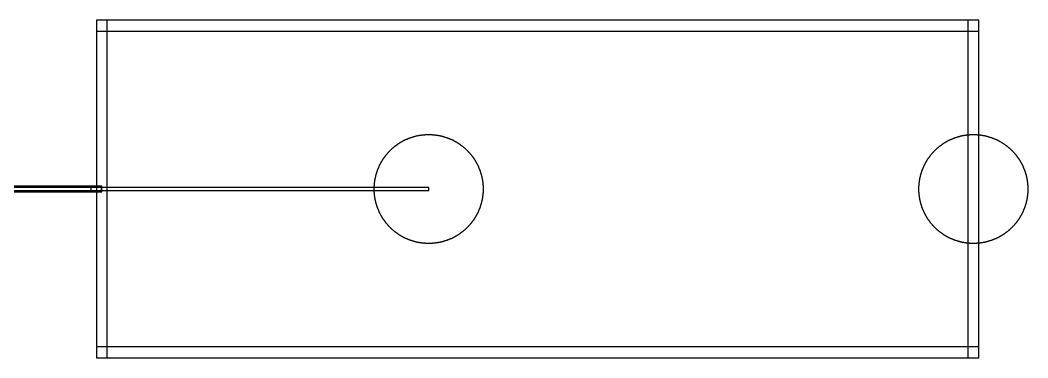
# Model space of a CAD drawing. Extents: x -44500 to 44500, y -47000 to 47000.
# Drawn here: x 12500 to 31000, y -3100 to 3100 of the extents above; entities that cross this region are included whole.
import ezdxf

# ---------------------------------------------------------------- set-up
doc = ezdxf.new("R2010")
doc.units = 0
doc.layers.add('Metal1', color=160, linetype='CONTINUOUS')
doc.layers.add('Poly', color=20, linetype='CONTINUOUS')

msp = doc.modelspace()

# ---------------------------------------------------------------- linework, layer by layer
at = {"layer": 'Metal1'}
for points in [[(13900, -3100), (14100, -3100), (14100, 3100), (13900, 3100)], [(13900, 2900), (30100, 2900), (30100, 3100), (13900, 3100)], [(29900, -3100), (30100, -3100), (30100, 3100), (29900, 3100)], [(20999.9, -14.1), (20999.6, -28.2), (20999.1, -42.3), (20998.4, -56.35), (20997.95, -63.4), (20997.5, -70.4), (20997, -77.4), (20996.4, -84.45), (20995.8, -91.45), (20995.1, -98.5), (20994.4, -105.5), (20993.65, -112.5), (20991.95, -126.5), (20991.05, -133.45), (20990.05, -140.45), (20989.05, -147.4), (20988, -154.35), (20986.9, -161.3), (20985.7, -168.3), (20984.5, -175.2), (20983.25, -182.15), (20981.95, -189.05), (20980.6, -196), (20979.2, -202.85), (20977.75, -209.75), (20976.25, -216.6), (20974.7, -223.5), (20973.1, -230.35), (20971.45, -237.2), (20969.75, -244.05), (20968, -250.9), (20966.2, -257.7), (20964.35, -264.5), (20962.5, -271.25), (20960.55, -278.05), (20958.55, -284.85), (20956.55, -291.55), (20954.45, -298.3), (20952.35, -305), (20947.95, -318.4), (20945.65, -325.1), (20943.35, -331.75), (20941, -338.35), (20938.6, -345), (20936.15, -351.6), (20933.65, -358.15), (20931.1, -364.75), (20928.5, -371.3), (20925.9, -377.75), (20923.2, -384.3), (20920.45, -390.85), (20917.7, -397.25), (20914.85, -403.75), (20912, -410.15), (20909.1, -416.55), (20906.15, -422.95), (20903.15, -429.3), (20900.1, -435.65), (20897, -442), (20893.85, -448.35), (20890.65, -454.65), (20887.45, -460.9), (20884.2, -467.1), (20880.9, -473.3), (20877.5, -479.55), (20874.15, -485.65), (20870.7, -491.8), (20867.2, -497.95), (20863.65, -504.05), (20860.1, -510.1), (20856.45, -516.2), (20852.85, -522.15), (20849.15, -528.15), (20845.35, -534.2), (20841.6, -540.1), (20837.75, -546.05), (20833.9, -551.9), (20830, -557.75), (20826.05, -563.55), (20822.05, -569.4), (20818, -575.2), (20813.95, -580.9), (20809.85, -586.6), (20805.7, -592.3), (20801.5, -597.95), (20797.25, -603.6), (20793, -609.2), (20788.7, -614.75), (20784.35, -620.3), (20779.95, -625.8), (20775.5, -631.3), (20771.05, -636.75), (20766.55, -642.15), (20762, -647.55), (20757.4, -652.95), (20752.8, -658.2), (20748.15, -663.5), (20743.45, -668.75), (20738.7, -674), (20733.95, -679.2), (20729.2, -684.3), (20724.3, -689.45), (20719.45, -694.5), (20714.55, -699.55), (20709.6, -704.6), (20704.6, -709.6), (20699.55, -714.55), (20694.5, -719.45), (20689.45, -724.3), (20684.3, -729.2), (20679.2, -733.95), (20674, -738.7), (20668.75, -743.45), (20663.5, -748.15), (20658.2, -752.8), (20652.95, -757.4), (20647.55, -762), (20642.15, -766.55), (20636.75, -771.05), (20631.3, -775.5), (20625.8, -779.95), (20620.3, -784.35), (20614.75, -788.7), (20609.2, -793), (20603.6, -797.25), (20597.95, -801.5), (20592.3, -805.7), (20586.6, -809.85), (20580.9, -813.95), (20575.2, -818), (20569.4, -822.05), (20563.55, -826.05), (20557.75, -830), (20551.9, -833.9), (20546.05, -837.75), (20540.1, -841.6), (20534.2, -845.35), (20528.15, -849.15), (20522.15, -852.85), (20516.2, -856.45), (20510.1, -860.1), (20504.05, -863.65), (20497.95, -867.2), (20491.8, -870.7), (20485.65, -874.15), (20479.55, -877.5), (20473.3, -880.9), (20467.1, -884.2), (20460.9, -887.45), (20454.65, -890.65), (20448.35, -893.85), (20442, -897), (20435.65, -900.1), (20429.3, -903.15), (20422.95, -906.15), (20416.55, -909.1), (20410.15, -912), (20403.75, -914.85), (20397.25, -917.7), (20390.85, -920.45), (20384.3, -923.2), (20377.75, -925.9), (20371.3, -928.5), (20364.75, -931.1), (20358.15, -933.65), (20351.6, -936.15), (20345, -938.6), (20338.35, -941), (20331.75, -943.35), (20325.1, -945.65), (20318.4, -947.95), (20305, -952.35), (20298.3, -954.45), (20291.55, -956.55), (20284.85, -958.55), (20278.05, -960.55), (20271.25, -962.5), (20264.5, -964.35), (20257.7, -966.2), (20250.9, -968), (20244.05, -969.75), (20237.2, -971.45), (20230.35, -973.1), (20223.5, -974.7), (20216.6, -976.25), (20209.75, -977.75), (20202.85, -979.2), (20196, -980.6), (20189.05, -981.95), (20182.15, -983.25), (20175.2, -984.5), (20168.3, -985.7), (20161.3, -986.9), (20154.35, -988), (20147.4, -989.05), (20140.45, -990.05), (20133.45, -991.05), (20126.5, -991.95), (20112.5, -993.65), (20105.5, -994.4), (20098.5, -995.1), (20091.45, -995.8), (20084.45, -996.4), (20077.4, -997), (20070.4, -997.5), (20063.4, -997.95), (20056.35, -998.4), (20042.3, -999.1), (20028.2, -999.6), (20014.1, -999.9), (20000, -1000), (19985.9, -999.9), (19971.8, -999.6), (19957.7, -999.1), (19943.65, -998.4), (19936.6, -997.95), (19929.6, -997.5), (19922.6, -997), (19915.55, -996.4), (19908.55, -995.8), (19901.5, -995.1), (19894.5, -994.4), (19887.5, -993.65), (19873.5, -991.95), (19866.55, -991.05), (19859.55, -990.05), (19852.6, -989.05), (19845.65, -988), (19838.7, -986.9), (19831.7, -985.7), (19824.8, -984.5), (19817.85, -983.25), (19810.95, -981.95), (19804, -980.6), (19797.15, -979.2), (19790.25, -977.75), (19783.4, -976.25), (19776.5, -974.7), (19769.65, -973.1), (19762.8, -971.45), (19755.95, -969.75), (19749.1, -968), (19742.3, -966.2), (19735.5, -964.35), (19728.75, -962.5), (19721.95, -960.55), (19715.15, -958.55), (19708.45, -956.55), (19701.7, -954.45), (19695, -952.35), (19681.6, -947.95), (19674.9, -945.65), (19668.25, -943.35), (19661.65, -941), (19655, -938.6), (19648.4, -936.15), (19641.85, -933.65), (19635.25, -931.1), (19628.7, -928.5), (19622.25, -925.9), (19615.7, -923.2), (19609.15, -920.45), (19602.75, -917.7), (19596.25, -914.85), (19589.85, -912), (19583.45, -909.1), (19577.05, -906.15), (19570.7, -903.15), (19564.35, -900.1), (19558, -897), (19551.65, -893.85), (19545.35, -890.65), (19539.1, -887.45), (19532.9, -884.2), (19526.7, -880.9), (19520.45, -877.5), (19514.35, -874.15), (19508.2, -870.7), (19502.05, -867.2), (19495.95, -863.65), (19489.9, -860.1), (19483.8, -856.45), (19477.85, -852.85), (19471.85, -849.15), (19465.8, -845.35), (19459.9, -841.6), (19453.95, -837.75), (19448.1, -833.9), (19442.25, -830), (19436.45, -826.05), (19430.6, -822.05), (19424.8, -818), (19419.1, -813.95), (19413.4, -809.85), (19407.7, -805.7), (19402.05, -801.5), (19396.4, -797.25), (19390.8, -793), (19385.25, -788.7), (19379.7, -784.35), (19374.2, -779.95), (19368.7, -775.5), (19363.25, -771.05), (19357.85, -766.55), (19352.45, -762), (19347.05, -757.4), (19341.8, -752.8), (19336.5, -748.15), (19331.25, -743.45), (19326, -738.7), (19320.8, -733.95), (19315.7, -729.2), (19310.55, -724.3), (19305.5, -719.45), (19300.45, -714.55), (19295.4, -709.6), (19290.4, -704.6), (19285.45, -699.55), (19280.55, -694.5), (19275.7, -689.45), (19270.8, -684.3), (19266.05, -679.2), (19261.3, -674), (19256.55, -668.75), (19251.85, -663.5), (19247.2, -658.2), (19242.6, -652.95), (19238, -647.55), (19233.45, -642.15), (19228.95, -636.75), (19224.5, -631.3), (19220.05, -625.8), (19215.65, -620.3), (19211.3, -614.75), (19207, -609.2), (19202.75, -603.6), (19198.5, -597.95), (19194.3, -592.3), (19190.15, -586.6), (19186.05, -580.9), (19182, -575.2), (19177.95, -569.4), (19173.95, -563.55), (19170, -557.75), (19166.1, -551.9), (19162.25, -546.05), (19158.4, -540.1), (19154.65, -534.2), (19150.85, -528.15), (19147.15, -522.15), (19143.55, -516.2), (19139.9, -510.1), (19136.35, -504.05), (19132.8, -497.95), (19129.3, -491.8), (19125.85, -485.65), (19122.5, -479.55), (19119.1, -473.3), (19115.8, -467.1), (19112.55, -460.9), (19109.35, -454.65), (19106.15, -448.35), (19103, -442), (19099.9, -435.65), (19096.85, -429.3), (19093.85, -422.95), (19090.9, -416.55), (19088, -410.15), (19085.15, -403.75), (19082.3, -397.25), (19079.55, -390.85), (19076.8, -384.3), (19074.1, -377.75), (19071.5, -371.3), (19068.9, -364.75), (19066.35, -358.15), (19063.85, -351.6), (19061.4, -345), (19059, -338.35), (19056.65, -331.75), (19054.35, -325.1), (19052.05, -318.4), (19047.65, -305), (19045.55, -298.3), (19043.45, -291.55), (19041.45, -284.85), (19039.45, -278.05), (19037.5, -271.25), (19035.65, -264.5), (19033.8, -257.7), (19032, -250.9), (19030.25, -244.05), (19028.55, -237.2), (19026.9, -230.35), (19025.3, -223.5), (19023.75, -216.6), (19022.25, -209.75), (19020.8, -202.85), (19019.4, -196), (19018.05, -189.05), (19016.75, -182.15), (19015.5, -175.2), (19014.3, -168.3), (19013.1, -161.3), (19012, -154.35), (19010.95, -147.4), (19009.95, -140.45), (19008.95, -133.45), (19008.05, -126.5), (19006.35, -112.5), (19005.6, -105.5), (19004.9, -98.5), (19004.2, -91.45), (19003.6, -84.45), (19003, -77.4), (19002.5, -70.4), (19002.05, -63.4), (19001.6, -56.35), (19000.9, -42.3), (19000.4, -28.2), (19000.1, -14.1), (19000, 0), (19000.1, 14.1), (19000.4, 28.2), (19000.9, 42.3), (19001.6, 56.35), (19002.05, 63.4), (19002.5, 70.4), (19003, 77.4), (19003.6, 84.45), (19004.2, 91.45), (19004.9, 98.5), (19005.6, 105.5), (19006.35, 112.5), (19008.05, 126.5), (19008.95, 133.45), (19009.95, 140.45), (19010.95, 147.4), (19012, 154.35), (19013.1, 161.3), (19014.3, 168.3), (19015.5, 175.2), (19016.75, 182.15), (19018.05, 189.05), (19019.4, 196), (19020.8, 202.85), (19022.25, 209.75), (19023.75, 216.6), (19025.3, 223.5), (19026.9, 230.35), (19028.55, 237.2), (19030.25, 244.05), (19032, 250.9), (19033.8, 257.7), (19035.65, 264.5), (19037.5, 271.25), (19039.45, 278.05), (19041.45, 284.85), (19043.45, 291.55), (19045.55, 298.3), (19047.65, 305), (19052.05, 318.4), (19054.35, 325.1), (19056.65, 331.75), (19059, 338.35), (19061.4, 345), (19063.85, 351.6), (19066.35, 358.15), (19068.9, 364.75), (19071.5, 371.3), (19074.1, 377.75), (19076.8, 384.3), (19079.55, 390.85), (19082.3, 397.25), (19085.15, 403.75), (19088, 410.15), (19090.9, 416.55), (19093.85, 422.95), (19096.85, 429.3), (19099.9, 435.65), (19103, 442), (19106.15, 448.35), (19109.35, 454.65), (19112.55, 460.9), (19115.8, 467.1), (19119.1, 473.3), (19122.5, 479.55), (19125.85, 485.65), (19129.3, 491.8), (19132.8, 497.95), (19136.35, 504.05), (19139.9, 510.1), (19143.55, 516.2), (19147.15, 522.15), (19150.85, 528.15), (19154.65, 534.2), (19158.4, 540.1), (19162.25, 546.05), (19166.1, 551.9), (19170, 557.75), (19173.95, 563.55), (19177.95, 569.4), (19182, 575.2), (19186.05, 580.9), (19190.15, 586.6), (19194.3, 592.3), (19198.5, 597.95), (19202.75, 603.6), (19207, 609.2), (19211.3, 614.75), (19215.65, 620.3), (19220.05, 625.8), (19224.5, 631.3), (19228.95, 636.75), (19233.45, 642.15), (19238, 647.55), (19242.6, 652.95), (19247.2, 658.2), (19251.85, 663.5), (19256.55, 668.75), (19261.3, 674), (19266.05, 679.2), (19270.8, 684.3), (19275.7, 689.45), (19280.55, 694.5), (19285.45, 699.55), (19290.4, 704.6), (19295.4, 709.6), (19300.45, 714.55), (19305.5, 719.45), (19310.55, 724.3), (19315.7, 729.2), (19320.8, 733.95), (19326, 738.7), (19331.25, 743.45), (19336.5, 748.15), (19341.8, 752.8), (19347.05, 757.4), (19352.45, 762), (19357.85, 766.55), (19363.25, 771.05), (19368.7, 775.5), (19374.2, 779.95), (19379.7, 784.35), (19385.25, 788.7), (19390.8, 793), (19396.4, 797.25), (19402.05, 801.5), (19407.7, 805.7), (19413.4, 809.85), (19419.1, 813.95), (19424.8, 818), (19430.6, 822.05), (19436.45, 826.05), (19442.25, 830), (19448.1, 833.9), (19453.95, 837.75), (19459.9, 841.6), (19465.8, 845.35), (19471.85, 849.15), (19477.85, 852.85), (19483.8, 856.45), (19489.9, 860.1), (19495.95, 863.65), (19502.05, 867.2), (19508.2, 870.7), (19514.35, 874.15), (19520.45, 877.5), (19526.7, 880.9), (19532.9, 884.2), (19539.1, 887.45), (19545.35, 890.65), (19551.65, 893.85), (19558, 897), (19564.35, 900.1), (19570.7, 903.15), (19577.05, 906.15), (19583.45, 909.1), (19589.85, 912), (19596.25, 914.85), (19602.75, 917.7), (19609.15, 920.45), (19615.7, 923.2), (19622.25, 925.9), (19628.7, 928.5), (19635.25, 931.1), (19641.85, 933.65), (19648.4, 936.15), (19655, 938.6), (19661.65, 941), (19668.25, 943.35), (19674.9, 945.65), (19681.6, 947.95), (19695, 952.35), (19701.7, 954.45), (19708.45, 956.55), (19715.15, 958.55), (19721.95, 960.55), (19728.75, 962.5), (19735.5, 964.35), (19742.3, 966.2), (19749.1, 968), (19755.95, 969.75), (19762.8, 971.45), (19769.65, 973.1), (19776.5, 974.7), (19783.4, 976.25), (19790.25, 977.75), (19797.15, 979.2), (19804, 980.6), (19810.95, 981.95), (19817.85, 983.25), (19824.8, 984.5), (19831.7, 985.7), (19838.7, 986.9), (19845.65, 988), (19852.6, 989.05), (19859.55, 990.05), (19866.55, 991.05), (19873.5, 991.95), (19887.5, 993.65), (19894.5, 994.4), (19901.5, 995.1), (19908.55, 995.8), (19915.55, 996.4), (19922.6, 997), (19929.6, 997.5), (19936.6, 997.95), (19943.65, 998.4), (19957.7, 999.1), (19971.8, 999.6), (19985.9, 999.9), (20000, 1000), (20014.1, 999.9), (20028.2, 999.6), (20042.3, 999.1), (20056.35, 998.4), (20063.4, 997.95), (20070.4, 997.5), (20077.4, 997), (20084.45, 996.4), (20091.45, 995.8), (20098.5, 995.1), (20105.5, 994.4), (20112.5, 993.65), (20126.5, 991.95), (20133.45, 991.05), (20140.45, 990.05), (20147.4, 989.05), (20154.35, 988), (20161.3, 986.9), (20168.3, 985.7), (20175.2, 984.5), (20182.15, 983.25), (20189.05, 981.95), (20196, 980.6), (20202.85, 979.2), (20209.75, 977.75), (20216.6, 976.25), (20223.5, 974.7), (20230.35, 973.1), (20237.2, 971.45), (20244.05, 969.75), (20250.9, 968), (20257.7, 966.2), (20264.5, 964.35), (20271.25, 962.5), (20278.05, 960.55), (20284.85, 958.55), (20291.55, 956.55), (20298.3, 954.45), (20305, 952.35), (20318.4, 947.95), (20325.1, 945.65), (20331.75, 943.35), (20338.35, 941), (20345, 938.6), (20351.6, 936.15), (20358.15, 933.65), (20364.75, 931.1), (20371.3, 928.5), (20377.75, 925.9), (20384.3, 923.2), (20390.85, 920.45), (20397.25, 917.7), (20403.75, 914.85), (20410.15, 912), (20416.55, 909.1), (20422.95, 906.15), (20429.3, 903.15), (20435.65, 900.1), (20442, 897), (20448.35, 893.85), (20454.65, 890.65), (20460.9, 887.45), (20467.1, 884.2), (20473.3, 880.9), (20479.55, 877.5), (20485.65, 874.15), (20491.8, 870.7), (20497.95, 867.2), (20504.05, 863.65), (20510.1, 860.1), (20516.2, 856.45), (20522.15, 852.85), (20528.15, 849.15), (20534.2, 845.35), (20540.1, 841.6), (20546.05, 837.75), (20551.9, 833.9), (20557.75, 830), (20563.55, 826.05), (20569.4, 822.05), (20575.2, 818), (20580.9, 813.95), (20586.6, 809.85), (20592.3, 805.7), (20597.95, 801.5), (20603.6, 797.25), (20609.2, 793), (20614.75, 788.7), (20620.3, 784.35), (20625.8, 779.95), (20631.3, 775.5), (20636.75, 771.05), (20642.15, 766.55), (20647.55, 762), (20652.95, 757.4), (20658.2, 752.8), (20663.5, 748.15), (20668.75, 743.45), (20674, 738.7), (20679.2, 733.95), (20684.3, 729.2), (20689.45, 724.3), (20694.5, 719.45), (20699.55, 714.55), (20704.6, 709.6), (20709.6, 704.6), (20714.55, 699.55), (20719.45, 694.5), (20724.3, 689.45), (20729.2, 684.3), (20733.95, 679.2), (20738.7, 674), (20743.45, 668.75), (20748.15, 663.5), (20752.8, 658.2), (20757.4, 652.95), (20762, 647.55), (20766.55, 642.15), (20771.05, 636.75), (20775.5, 631.3), (20779.95, 625.8), (20784.35, 620.3), (20788.7, 614.75), (20793, 609.2), (20797.25, 603.6), (20801.5, 597.95), (20805.7, 592.3), (20809.85, 586.6), (20813.95, 580.9), (20818, 575.2), (20822.05, 569.4), (20826.05, 563.55), (20830, 557.75), (20833.9, 551.9), (20837.75, 546.05), (20841.6, 540.1), (20845.35, 534.2), (20849.15, 528.15), (20852.85, 522.15), (20856.45, 516.2), (20860.1, 510.1), (20863.65, 504.05), (20867.2, 497.95), (20870.7, 491.8), (20874.15, 485.65), (20877.5, 479.55), (20880.9, 473.3), (20884.2, 467.1), (20887.45, 460.9), (20890.65, 454.65), (20893.85, 448.35), (20897, 442), (20900.1, 435.65), (20903.15, 429.3), (20906.15, 422.95), (20909.1, 416.55), (20912, 410.15), (20914.85, 403.75), (20917.7, 397.25), (20920.45, 390.85), (20923.2, 384.3), (20925.9, 377.75), (20928.5, 371.3), (20931.1, 364.75), (20933.65, 358.15), (20936.15, 351.6), (20938.6, 345), (20941, 338.35), (20943.35, 331.75), (20945.65, 325.1), (20947.95, 318.4), (20952.35, 305), (20954.45, 298.3), (20956.55, 291.55), (20958.55, 284.85), (20960.55, 278.05), (20962.5, 271.25), (20964.35, 264.5), (20966.2, 257.7), (20968, 250.9), (20969.75, 244.05), (20971.45, 237.2), (20973.1, 230.35), (20974.7, 223.5), (20976.25, 216.6), (20977.75, 209.75), (20979.2, 202.85), (20980.6, 196), (20981.95, 189.05), (20983.25, 182.15), (20984.5, 175.2), (20985.7, 168.3), (20986.9, 161.3), (20988, 154.35), (20989.05, 147.4), (20990.05, 140.45), (20991.05, 133.45), (20991.95, 126.5), (20993.65, 112.5), (20994.4, 105.5), (20995.1, 98.5), (20995.8, 91.45), (20996.4, 84.45), (20997, 77.4), (20997.5, 70.4), (20997.95, 63.4), (20998.4, 56.35), (20999.1, 42.3), (20999.6, 28.2), (20999.9, 14.1), (21000, 0)], [(30999.9, -14.1), (30999.6, -28.2), (30999.1, -42.3), (30998.4, -56.35), (30997.95, -63.4), (30997.5, -70.4), (30997, -77.4), (30996.4, -84.45), (30995.8, -91.45), (30995.1, -98.5), (30994.4, -105.5), (30993.65, -112.5), (30991.95, -126.5), (30991.05, -133.45), (30990.05, -140.45), (30989.05, -147.4), (30988, -154.35), (30986.9, -161.3), (30985.7, -168.3), (30984.5, -175.2), (30983.25, -182.15), (30981.95, -189.05), (30980.6, -196), (30979.2, -202.85), (30977.75, -209.75), (30976.25, -216.6), (30974.7, -223.5), (30973.1, -230.35), (30971.45, -237.2), (30969.75, -244.05), (30968, -250.9), (30966.2, -257.7), (30964.35, -264.5), (30962.5, -271.25), (30960.55, -278.05), (30958.55, -284.85), (30956.55, -291.55), (30954.45, -298.3), (30952.35, -305), (30947.95, -318.4), (30945.65, -325.1), (30943.35, -331.75), (30941, -338.35), (30938.6, -345), (30936.15, -351.6), (30933.65, -358.15), (30931.1, -364.75), (30928.5, -371.3), (30925.9, -377.75), (30923.2, -384.3), (30920.45, -390.85), (30917.7, -397.25), (30914.85, -403.75), (30912, -410.15), (30909.1, -416.55), (30906.15, -422.95), (30903.15, -429.3), (30900.1, -435.65), (30897, -442), (30893.85, -448.35), (30890.65, -454.65), (30887.45, -460.9), (30884.2, -467.1), (30880.9, -473.3), (30877.5, -479.55), (30874.15, -485.65), (30870.7, -491.8), (30867.2, -497.95), (30863.65, -504.05), (30860.1, -510.1), (30856.45, -516.2), (30852.85, -522.15), (30849.15, -528.15), (30845.35, -534.2), (30841.6, -540.1), (30837.75, -546.05), (30833.9, -551.9), (30830, -557.75), (30826.05, -563.55), (30822.05, -569.4), (30818, -575.2), (30813.95, -580.9), (30809.85, -586.6), (30805.7, -592.3), (30801.5, -597.95), (30797.25, -603.6), (30793, -609.2), (30788.7, -614.75), (30784.35, -620.3), (30779.95, -625.8), (30775.5, -631.3), (30771.05, -636.75), (30766.55, -642.15), (30762, -647.55), (30757.4, -652.95), (30752.8, -658.2), (30748.15, -663.5), (30743.45, -668.75), (30738.7, -674), (30733.95, -679.2), (30729.2, -684.3), (30724.3, -689.45), (30719.45, -694.5), (30714.55, -699.55), (30709.6, -704.6), (30704.6, -709.6), (30699.55, -714.55), (30694.5, -719.45), (30689.45, -724.3), (30684.3, -729.2), (30679.2, -733.95), (30674, -738.7), (30668.75, -743.45), (30663.5, -748.15), (30658.2, -752.8), (30652.95, -757.4), (30647.55, -762), (30642.15, -766.55), (30636.75, -771.05), (30631.3, -775.5), (30625.8, -779.95), (30620.3, -784.35), (30614.75, -788.7), (30609.2, -793), (30603.6, -797.25), (30597.95, -801.5), (30592.3, -805.7), (30586.6, -809.85), (30580.9, -813.95), (30575.2, -818), (30569.4, -822.05), (30563.55, -826.05), (30557.75, -830), (30551.9, -833.9), (30546.05, -837.75), (30540.1, -841.6), (30534.2, -845.35), (30528.15, -849.15), (30522.15, -852.85), (30516.2, -856.45), (30510.1, -860.1), (30504.05, -863.65), (30497.95, -867.2), (30491.8, -870.7), (30485.65, -874.15), (30479.55, -877.5), (30473.3, -880.9), (30467.1, -884.2), (30460.9, -887.45), (30454.65, -890.65), (30448.35, -893.85), (30442, -897), (30435.65, -900.1), (30429.3, -903.15), (30422.95, -906.15), (30416.55, -909.1), (30410.15, -912), (30403.75, -914.85), (30397.25, -917.7), (30390.85, -920.45), (30384.3, -923.2), (30377.75, -925.9), (30371.3, -928.5), (30364.75, -931.1), (30358.15, -933.65), (30351.6, -936.15), (30345, -938.6), (30338.35, -941), (30331.75, -943.35), (30325.1, -945.65), (30318.4, -947.95), (30305, -952.35), (30298.3, -954.45), (30291.55, -956.55), (30284.85, -958.55), (30278.05, -960.55), (30271.25, -962.5), (30264.5, -964.35), (30257.7, -966.2), (30250.9, -968), (30244.05, -969.75), (30237.2, -971.45), (30230.35, -973.1), (30223.5, -974.7), (30216.6, -976.25), (30209.75, -977.75), (30202.85, -979.2), (30196, -980.6), (30189.05, -981.95), (30182.15, -983.25), (30175.2, -984.5), (30168.3, -985.7), (30161.3, -986.9), (30154.35, -988), (30147.4, -989.05), (30140.45, -990.05), (30133.45, -991.05), (30126.5, -991.95), (30112.5, -993.65), (30105.5, -994.4), (30098.5, -995.1), (30091.45, -995.8), (30084.45, -996.4), (30077.4, -997), (30070.4, -997.5), (30063.4, -997.95), (30056.35, -998.4), (30042.3, -999.1), (30028.2, -999.6), (30014.1, -999.9), (30000, -1000), (29985.9, -999.9), (29971.8, -999.6), (29957.7, -999.1), (29943.65, -998.4), (29936.6, -997.95), (29929.6, -997.5), (29922.6, -997), (29915.55, -996.4), (29908.55, -995.8), (29901.5, -995.1), (29894.5, -994.4), (29887.5, -993.65), (29873.5, -991.95), (29866.55, -991.05), (29859.55, -990.05), (29852.6, -989.05), (29845.65, -988), (29838.7, -986.9), (29831.7, -985.7), (29824.8, -984.5), (29817.85, -983.25), (29810.95, -981.95), (29804, -980.6), (29797.15, -979.2), (29790.25, -977.75), (29783.4, -976.25), (29776.5, -974.7), (29769.65, -973.1), (29762.8, -971.45), (29755.95, -969.75), (29749.1, -968), (29742.3, -966.2), (29735.5, -964.35), (29728.75, -962.5), (29721.95, -960.55), (29715.15, -958.55), (29708.45, -956.55), (29701.7, -954.45), (29695, -952.35), (29681.6, -947.95), (29674.9, -945.65), (29668.25, -943.35), (29661.65, -941), (29655, -938.6), (29648.4, -936.15), (29641.85, -933.65), (29635.25, -931.1), (29628.7, -928.5), (29622.25, -925.9), (29615.7, -923.2), (29609.15, -920.45), (29602.75, -917.7), (29596.25, -914.85), (29589.85, -912), (29583.45, -909.1), (29577.05, -906.15), (29570.7, -903.15), (29564.35, -900.1), (29558, -897), (29551.65, -893.85), (29545.35, -890.65), (29539.1, -887.45), (29532.9, -884.2), (29526.7, -880.9), (29520.45, -877.5), (29514.35, -874.15), (29508.2, -870.7), (29502.05, -867.2), (29495.95, -863.65), (29489.9, -860.1), (29483.8, -856.45), (29477.85, -852.85), (29471.85, -849.15), (29465.8, -845.35), (29459.9, -841.6), (29453.95, -837.75), (29448.1, -833.9), (29442.25, -830), (29436.45, -826.05), (29430.6, -822.05), (29424.8, -818), (29419.1, -813.95), (29413.4, -809.85), (29407.7, -805.7), (29402.05, -801.5), (29396.4, -797.25), (29390.8, -793), (29385.25, -788.7), (29379.7, -784.35), (29374.2, -779.95), (29368.7, -775.5), (29363.25, -771.05), (29357.85, -766.55), (29352.45, -762), (29347.05, -757.4), (29341.8, -752.8), (29336.5, -748.15), (29331.25, -743.45), (29326, -738.7), (29320.8, -733.95), (29315.7, -729.2), (29310.55, -724.3), (29305.5, -719.45), (29300.45, -714.55), (29295.4, -709.6), (29290.4, -704.6), (29285.45, -699.55), (29280.55, -694.5), (29275.7, -689.45), (29270.8, -684.3), (29266.05, -679.2), (29261.3, -674), (29256.55, -668.75), (29251.85, -663.5), (29247.2, -658.2), (29242.6, -652.95), (29238, -647.55), (29233.45, -642.15), (29228.95, -636.75), (29224.5, -631.3), (29220.05, -625.8), (29215.65, -620.3), (29211.3, -614.75), (29207, -609.2), (29202.75, -603.6), (29198.5, -597.95), (29194.3, -592.3), (29190.15, -586.6), (29186.05, -580.9), (29182, -575.2), (29177.95, -569.4), (29173.95, -563.55), (29170, -557.75), (29166.1, -551.9), (29162.25, -546.05), (29158.4, -540.1), (29154.65, -534.2), (29150.85, -528.15), (29147.15, -522.15), (29143.55, -516.2), (29139.9, -510.1), (29136.35, -504.05), (29132.8, -497.95), (29129.3, -491.8), (29125.85, -485.65), (29122.5, -479.55), (29119.1, -473.3), (29115.8, -467.1), (29112.55, -460.9), (29109.35, -454.65), (29106.15, -448.35), (29103, -442), (29099.9, -435.65), (29096.85, -429.3), (29093.85, -422.95), (29090.9, -416.55), (29088, -410.15), (29085.15, -403.75), (29082.3, -397.25), (29079.55, -390.85), (29076.8, -384.3), (29074.1, -377.75), (29071.5, -371.3), (29068.9, -364.75), (29066.35, -358.15), (29063.85, -351.6), (29061.4, -345), (29059, -338.35), (29056.65, -331.75), (29054.35, -325.1), (29052.05, -318.4), (29047.65, -305), (29045.55, -298.3), (29043.45, -291.55), (29041.45, -284.85), (29039.45, -278.05), (29037.5, -271.25), (29035.65, -264.5), (29033.8, -257.7), (29032, -250.9), (29030.25, -244.05), (29028.55, -237.2), (29026.9, -230.35), (29025.3, -223.5), (29023.75, -216.6), (29022.25, -209.75), (29020.8, -202.85), (29019.4, -196), (29018.05, -189.05), (29016.75, -182.15), (29015.5, -175.2), (29014.3, -168.3), (29013.1, -161.3), (29012, -154.35), (29010.95, -147.4), (29009.95, -140.45), (29008.95, -133.45), (29008.05, -126.5), (29006.35, -112.5), (29005.6, -105.5), (29004.9, -98.5), (29004.2, -91.45), (29003.6, -84.45), (29003, -77.4), (29002.5, -70.4), (29002.05, -63.4), (29001.6, -56.35), (29000.9, -42.3), (29000.4, -28.2), (29000.1, -14.1), (29000, 0), (29000.1, 14.1), (29000.4, 28.2), (29000.9, 42.3), (29001.6, 56.35), (29002.05, 63.4), (29002.5, 70.4), (29003, 77.4), (29003.6, 84.45), (29004.2, 91.45), (29004.9, 98.5), (29005.6, 105.5), (29006.35, 112.5), (29008.05, 126.5), (29008.95, 133.45), (29009.95, 140.45), (29010.95, 147.4), (29012, 154.35), (29013.1, 161.3), (29014.3, 168.3), (29015.5, 175.2), (29016.75, 182.15), (29018.05, 189.05), (29019.4, 196), (29020.8, 202.85), (29022.25, 209.75), (29023.75, 216.6), (29025.3, 223.5), (29026.9, 230.35), (29028.55, 237.2), (29030.25, 244.05), (29032, 250.9), (29033.8, 257.7), (29035.65, 264.5), (29037.5, 271.25), (29039.45, 278.05), (29041.45, 284.85), (29043.45, 291.55), (29045.55, 298.3), (29047.65, 305), (29052.05, 318.4), (29054.35, 325.1), (29056.65, 331.75), (29059, 338.35), (29061.4, 345), (29063.85, 351.6), (29066.35, 358.15), (29068.9, 364.75), (29071.5, 371.3), (29074.1, 377.75), (29076.8, 384.3), (29079.55, 390.85), (29082.3, 397.25), (29085.15, 403.75), (29088, 410.15), (29090.9, 416.55), (29093.85, 422.95), (29096.85, 429.3), (29099.9, 435.65), (29103, 442), (29106.15, 448.35), (29109.35, 454.65), (29112.55, 460.9), (29115.8, 467.1), (29119.1, 473.3), (29122.5, 479.55), (29125.85, 485.65), (29129.3, 491.8), (29132.8, 497.95), (29136.35, 504.05), (29139.9, 510.1), (29143.55, 516.2), (29147.15, 522.15), (29150.85, 528.15), (29154.65, 534.2), (29158.4, 540.1), (29162.25, 546.05), (29166.1, 551.9), (29170, 557.75), (29173.95, 563.55), (29177.95, 569.4), (29182, 575.2), (29186.05, 580.9), (29190.15, 586.6), (29194.3, 592.3), (29198.5, 597.95), (29202.75, 603.6), (29207, 609.2), (29211.3, 614.75), (29215.65, 620.3), (29220.05, 625.8), (29224.5, 631.3), (29228.95, 636.75), (29233.45, 642.15), (29238, 647.55), (29242.6, 652.95), (29247.2, 658.2), (29251.85, 663.5), (29256.55, 668.75), (29261.3, 674), (29266.05, 679.2), (29270.8, 684.3), (29275.7, 689.45), (29280.55, 694.5), (29285.45, 699.55), (29290.4, 704.6), (29295.4, 709.6), (29300.45, 714.55), (29305.5, 719.45), (29310.55, 724.3), (29315.7, 729.2), (29320.8, 733.95), (29326, 738.7), (29331.25, 743.45), (29336.5, 748.15), (29341.8, 752.8), (29347.05, 757.4), (29352.45, 762), (29357.85, 766.55), (29363.25, 771.05), (29368.7, 775.5), (29374.2, 779.95), (29379.7, 784.35), (29385.25, 788.7), (29390.8, 793), (29396.4, 797.25), (29402.05, 801.5), (29407.7, 805.7), (29413.4, 809.85), (29419.1, 813.95), (29424.8, 818), (29430.6, 822.05), (29436.45, 826.05), (29442.25, 830), (29448.1, 833.9), (29453.95, 837.75), (29459.9, 841.6), (29465.8, 845.35), (29471.85, 849.15), (29477.85, 852.85), (29483.8, 856.45), (29489.9, 860.1), (29495.95, 863.65), (29502.05, 867.2), (29508.2, 870.7), (29514.35, 874.15), (29520.45, 877.5), (29526.7, 880.9), (29532.9, 884.2), (29539.1, 887.45), (29545.35, 890.65), (29551.65, 893.85), (29558, 897), (29564.35, 900.1), (29570.7, 903.15), (29577.05, 906.15), (29583.45, 909.1), (29589.85, 912), (29596.25, 914.85), (29602.75, 917.7), (29609.15, 920.45), (29615.7, 923.2), (29622.25, 925.9), (29628.7, 928.5), (29635.25, 931.1), (29641.85, 933.65), (29648.4, 936.15), (29655, 938.6), (29661.65, 941), (29668.25, 943.35), (29674.9, 945.65), (29681.6, 947.95), (29695, 952.35), (29701.7, 954.45), (29708.45, 956.55), (29715.15, 958.55), (29721.95, 960.55), (29728.75, 962.5), (29735.5, 964.35), (29742.3, 966.2), (29749.1, 968), (29755.95, 969.75), (29762.8, 971.45), (29769.65, 973.1), (29776.5, 974.7), (29783.4, 976.25), (29790.25, 977.75), (29797.15, 979.2), (29804, 980.6), (29810.95, 981.95), (29817.85, 983.25), (29824.8, 984.5), (29831.7, 985.7), (29838.7, 986.9), (29845.65, 988), (29852.6, 989.05), (29859.55, 990.05), (29866.55, 991.05), (29873.5, 991.95), (29887.5, 993.65), (29894.5, 994.4), (29901.5, 995.1), (29908.55, 995.8), (29915.55, 996.4), (29922.6, 997), (29929.6, 997.5), (29936.6, 997.95), (29943.65, 998.4), (29957.7, 999.1), (29971.8, 999.6), (29985.9, 999.9), (30000, 1000), (30014.1, 999.9), (30028.2, 999.6), (30042.3, 999.1), (30056.35, 998.4), (30063.4, 997.95), (30070.4, 997.5), (30077.4, 997), (30084.45, 996.4), (30091.45, 995.8), (30098.5, 995.1), (30105.5, 994.4), (30112.5, 993.65), (30126.5, 991.95), (30133.45, 991.05), (30140.45, 990.05), (30147.4, 989.05), (30154.35, 988), (30161.3, 986.9), (30168.3, 985.7), (30175.2, 984.5), (30182.15, 983.25), (30189.05, 981.95), (30196, 980.6), (30202.85, 979.2), (30209.75, 977.75), (30216.6, 976.25), (30223.5, 974.7), (30230.35, 973.1), (30237.2, 971.45), (30244.05, 969.75), (30250.9, 968), (30257.7, 966.2), (30264.5, 964.35), (30271.25, 962.5), (30278.05, 960.55), (30284.85, 958.55), (30291.55, 956.55), (30298.3, 954.45), (30305, 952.35), (30318.4, 947.95), (30325.1, 945.65), (30331.75, 943.35), (30338.35, 941), (30345, 938.6), (30351.6, 936.15), (30358.15, 933.65), (30364.75, 931.1), (30371.3, 928.5), (30377.75, 925.9), (30384.3, 923.2), (30390.85, 920.45), (30397.25, 917.7), (30403.75, 914.85), (30410.15, 912), (30416.55, 909.1), (30422.95, 906.15), (30429.3, 903.15), (30435.65, 900.1), (30442, 897), (30448.35, 893.85), (30454.65, 890.65), (30460.9, 887.45), (30467.1, 884.2), (30473.3, 880.9), (30479.55, 877.5), (30485.65, 874.15), (30491.8, 870.7), (30497.95, 867.2), (30504.05, 863.65), (30510.1, 860.1), (30516.2, 856.45), (30522.15, 852.85), (30528.15, 849.15), (30534.2, 845.35), (30540.1, 841.6), (30546.05, 837.75), (30551.9, 833.9), (30557.75, 830), (30563.55, 826.05), (30569.4, 822.05), (30575.2, 818), (30580.9, 813.95), (30586.6, 809.85), (30592.3, 805.7), (30597.95, 801.5), (30603.6, 797.25), (30609.2, 793), (30614.75, 788.7), (30620.3, 784.35), (30625.8, 779.95), (30631.3, 775.5), (30636.75, 771.05), (30642.15, 766.55), (30647.55, 762), (30652.95, 757.4), (30658.2, 752.8), (30663.5, 748.15), (30668.75, 743.45), (30674, 738.7), (30679.2, 733.95), (30684.3, 729.2), (30689.45, 724.3), (30694.5, 719.45), (30699.55, 714.55), (30704.6, 709.6), (30709.6, 704.6), (30714.55, 699.55), (30719.45, 694.5), (30724.3, 689.45), (30729.2, 684.3), (30733.95, 679.2), (30738.7, 674), (30743.45, 668.75), (30748.15, 663.5), (30752.8, 658.2), (30757.4, 652.95), (30762, 647.55), (30766.55, 642.15), (30771.05, 636.75), (30775.5, 631.3), (30779.95, 625.8), (30784.35, 620.3), (30788.7, 614.75), (30793, 609.2), (30797.25, 603.6), (30801.5, 597.95), (30805.7, 592.3), (30809.85, 586.6), (30813.95, 580.9), (30818, 575.2), (30822.05, 569.4), (30826.05, 563.55), (30830, 557.75), (30833.9, 551.9), (30837.75, 546.05), (30841.6, 540.1), (30845.35, 534.2), (30849.15, 528.15), (30852.85, 522.15), (30856.45, 516.2), (30860.1, 510.1), (30863.65, 504.05), (30867.2, 497.95), (30870.7, 491.8), (30874.15, 485.65), (30877.5, 479.55), (30880.9, 473.3), (30884.2, 467.1), (30887.45, 460.9), (30890.65, 454.65), (30893.85, 448.35), (30897, 442), (30900.1, 435.65), (30903.15, 429.3), (30906.15, 422.95), (30909.1, 416.55), (30912, 410.15), (30914.85, 403.75), (30917.7, 397.25), (30920.45, 390.85), (30923.2, 384.3), (30925.9, 377.75), (30928.5, 371.3), (30931.1, 364.75), (30933.65, 358.15), (30936.15, 351.6), (30938.6, 345), (30941, 338.35), (30943.35, 331.75), (30945.65, 325.1), (30947.95, 318.4), (30952.35, 305), (30954.45, 298.3), (30956.55, 291.55), (30958.55, 284.85), (30960.55, 278.05), (30962.5, 271.25), (30964.35, 264.5), (30966.2, 257.7), (30968, 250.9), (30969.75, 244.05), (30971.45, 237.2), (30973.1, 230.35), (30974.7, 223.5), (30976.25, 216.6), (30977.75, 209.75), (30979.2, 202.85), (30980.6, 196), (30981.95, 189.05), (30983.25, 182.15), (30984.5, 175.2), (30985.7, 168.3), (30986.9, 161.3), (30988, 154.35), (30989.05, 147.4), (30990.05, 140.45), (30991.05, 133.45), (30991.95, 126.5), (30993.65, 112.5), (30994.4, 105.5), (30995.1, 98.5), (30995.8, 91.45), (30996.4, 84.45), (30997, 77.4), (30997.5, 70.4), (30997.95, 63.4), (30998.4, 56.35), (30999.1, 42.3), (30999.6, 28.2), (30999.9, 14.1), (31000, 0)], [(13800, -50), (14000, -50), (14000, 50), (13800, 50)], [(13900, -3100), (30100, -3100), (30100, -2900), (13900, -2900)]]:
    msp.add_lwpolyline(points, close=True, dxfattribs=at)
at = {"layer": 'Poly'}
for points in [[(20999.9, -14.1), (20999.6, -28.2), (20999.1, -42.3), (20998.4, -56.35), (20997.95, -63.4), (20997.5, -70.4), (20997, -77.4), (20996.4, -84.45), (20995.8, -91.45), (20995.1, -98.5), (20994.4, -105.5), (20993.65, -112.5), (20991.95, -126.5), (20991.05, -133.45), (20990.05, -140.45), (20989.05, -147.4), (20988, -154.35), (20986.9, -161.3), (20985.7, -168.3), (20984.5, -175.2), (20983.25, -182.15), (20981.95, -189.05), (20980.6, -196), (20979.2, -202.85), (20977.75, -209.75), (20976.25, -216.6), (20974.7, -223.5), (20973.1, -230.35), (20971.45, -237.2), (20969.75, -244.05), (20968, -250.9), (20966.2, -257.7), (20964.35, -264.5), (20962.5, -271.25), (20960.55, -278.05), (20958.55, -284.85), (20956.55, -291.55), (20954.45, -298.3), (20952.35, -305), (20947.95, -318.4), (20945.65, -325.1), (20943.35, -331.75), (20941, -338.35), (20938.6, -345), (20936.15, -351.6), (20933.65, -358.15), (20931.1, -364.75), (20928.5, -371.3), (20925.9, -377.75), (20923.2, -384.3), (20920.45, -390.85), (20917.7, -397.25), (20914.85, -403.75), (20912, -410.15), (20909.1, -416.55), (20906.15, -422.95), (20903.15, -429.3), (20900.1, -435.65), (20897, -442), (20893.85, -448.35), (20890.65, -454.65), (20887.45, -460.9), (20884.2, -467.1), (20880.9, -473.3), (20877.5, -479.55), (20874.15, -485.65), (20870.7, -491.8), (20867.2, -497.95), (20863.65, -504.05), (20860.1, -510.1), (20856.45, -516.2), (20852.85, -522.15), (20849.15, -528.15), (20845.35, -534.2), (20841.6, -540.1), (20837.75, -546.05), (20833.9, -551.9), (20830, -557.75), (20826.05, -563.55), (20822.05, -569.4), (20818, -575.2), (20813.95, -580.9), (20809.85, -586.6), (20805.7, -592.3), (20801.5, -597.95), (20797.25, -603.6), (20793, -609.2), (20788.7, -614.75), (20784.35, -620.3), (20779.95, -625.8), (20775.5, -631.3), (20771.05, -636.75), (20766.55, -642.15), (20762, -647.55), (20757.4, -652.95), (20752.8, -658.2), (20748.15, -663.5), (20743.45, -668.75), (20738.7, -674), (20733.95, -679.2), (20729.2, -684.3), (20724.3, -689.45), (20719.45, -694.5), (20714.55, -699.55), (20709.6, -704.6), (20704.6, -709.6), (20699.55, -714.55), (20694.5, -719.45), (20689.45, -724.3), (20684.3, -729.2), (20679.2, -733.95), (20674, -738.7), (20668.75, -743.45), (20663.5, -748.15), (20658.2, -752.8), (20652.95, -757.4), (20647.55, -762), (20642.15, -766.55), (20636.75, -771.05), (20631.3, -775.5), (20625.8, -779.95), (20620.3, -784.35), (20614.75, -788.7), (20609.2, -793), (20603.6, -797.25), (20597.95, -801.5), (20592.3, -805.7), (20586.6, -809.85), (20580.9, -813.95), (20575.2, -818), (20569.4, -822.05), (20563.55, -826.05), (20557.75, -830), (20551.9, -833.9), (20546.05, -837.75), (20540.1, -841.6), (20534.2, -845.35), (20528.15, -849.15), (20522.15, -852.85), (20516.2, -856.45), (20510.1, -860.1), (20504.05, -863.65), (20497.95, -867.2), (20491.8, -870.7), (20485.65, -874.15), (20479.55, -877.5), (20473.3, -880.9), (20467.1, -884.2), (20460.9, -887.45), (20454.65, -890.65), (20448.35, -893.85), (20442, -897), (20435.65, -900.1), (20429.3, -903.15), (20422.95, -906.15), (20416.55, -909.1), (20410.15, -912), (20403.75, -914.85), (20397.25, -917.7), (20390.85, -920.45), (20384.3, -923.2), (20377.75, -925.9), (20371.3, -928.5), (20364.75, -931.1), (20358.15, -933.65), (20351.6, -936.15), (20345, -938.6), (20338.35, -941), (20331.75, -943.35), (20325.1, -945.65), (20318.4, -947.95), (20305, -952.35), (20298.3, -954.45), (20291.55, -956.55), (20284.85, -958.55), (20278.05, -960.55), (20271.25, -962.5), (20264.5, -964.35), (20257.7, -966.2), (20250.9, -968), (20244.05, -969.75), (20237.2, -971.45), (20230.35, -973.1), (20223.5, -974.7), (20216.6, -976.25), (20209.75, -977.75), (20202.85, -979.2), (20196, -980.6), (20189.05, -981.95), (20182.15, -983.25), (20175.2, -984.5), (20168.3, -985.7), (20161.3, -986.9), (20154.35, -988), (20147.4, -989.05), (20140.45, -990.05), (20133.45, -991.05), (20126.5, -991.95), (20112.5, -993.65), (20105.5, -994.4), (20098.5, -995.1), (20091.45, -995.8), (20084.45, -996.4), (20077.4, -997), (20070.4, -997.5), (20063.4, -997.95), (20056.35, -998.4), (20042.3, -999.1), (20028.2, -999.6), (20014.1, -999.9), (20000, -1000), (19985.9, -999.9), (19971.8, -999.6), (19957.7, -999.1), (19943.65, -998.4), (19936.6, -997.95), (19929.6, -997.5), (19922.6, -997), (19915.55, -996.4), (19908.55, -995.8), (19901.5, -995.1), (19894.5, -994.4), (19887.5, -993.65), (19873.5, -991.95), (19866.55, -991.05), (19859.55, -990.05), (19852.6, -989.05), (19845.65, -988), (19838.7, -986.9), (19831.7, -985.7), (19824.8, -984.5), (19817.85, -983.25), (19810.95, -981.95), (19804, -980.6), (19797.15, -979.2), (19790.25, -977.75), (19783.4, -976.25), (19776.5, -974.7), (19769.65, -973.1), (19762.8, -971.45), (19755.95, -969.75), (19749.1, -968), (19742.3, -966.2), (19735.5, -964.35), (19728.75, -962.5), (19721.95, -960.55), (19715.15, -958.55), (19708.45, -956.55), (19701.7, -954.45), (19695, -952.35), (19681.6, -947.95), (19674.9, -945.65), (19668.25, -943.35), (19661.65, -941), (19655, -938.6), (19648.4, -936.15), (19641.85, -933.65), (19635.25, -931.1), (19628.7, -928.5), (19622.25, -925.9), (19615.7, -923.2), (19609.15, -920.45), (19602.75, -917.7), (19596.25, -914.85), (19589.85, -912), (19583.45, -909.1), (19577.05, -906.15), (19570.7, -903.15), (19564.35, -900.1), (19558, -897), (19551.65, -893.85), (19545.35, -890.65), (19539.1, -887.45), (19532.9, -884.2), (19526.7, -880.9), (19520.45, -877.5), (19514.35, -874.15), (19508.2, -870.7), (19502.05, -867.2), (19495.95, -863.65), (19489.9, -860.1), (19483.8, -856.45), (19477.85, -852.85), (19471.85, -849.15), (19465.8, -845.35), (19459.9, -841.6), (19453.95, -837.75), (19448.1, -833.9), (19442.25, -830), (19436.45, -826.05), (19430.6, -822.05), (19424.8, -818), (19419.1, -813.95), (19413.4, -809.85), (19407.7, -805.7), (19402.05, -801.5), (19396.4, -797.25), (19390.8, -793), (19385.25, -788.7), (19379.7, -784.35), (19374.2, -779.95), (19368.7, -775.5), (19363.25, -771.05), (19357.85, -766.55), (19352.45, -762), (19347.05, -757.4), (19341.8, -752.8), (19336.5, -748.15), (19331.25, -743.45), (19326, -738.7), (19320.8, -733.95), (19315.7, -729.2), (19310.55, -724.3), (19305.5, -719.45), (19300.45, -714.55), (19295.4, -709.6), (19290.4, -704.6), (19285.45, -699.55), (19280.55, -694.5), (19275.7, -689.45), (19270.8, -684.3), (19266.05, -679.2), (19261.3, -674), (19256.55, -668.75), (19251.85, -663.5), (19247.2, -658.2), (19242.6, -652.95), (19238, -647.55), (19233.45, -642.15), (19228.95, -636.75), (19224.5, -631.3), (19220.05, -625.8), (19215.65, -620.3), (19211.3, -614.75), (19207, -609.2), (19202.75, -603.6), (19198.5, -597.95), (19194.3, -592.3), (19190.15, -586.6), (19186.05, -580.9), (19182, -575.2), (19177.95, -569.4), (19173.95, -563.55), (19170, -557.75), (19166.1, -551.9), (19162.25, -546.05), (19158.4, -540.1), (19154.65, -534.2), (19150.85, -528.15), (19147.15, -522.15), (19143.55, -516.2), (19139.9, -510.1), (19136.35, -504.05), (19132.8, -497.95), (19129.3, -491.8), (19125.85, -485.65), (19122.5, -479.55), (19119.1, -473.3), (19115.8, -467.1), (19112.55, -460.9), (19109.35, -454.65), (19106.15, -448.35), (19103, -442), (19099.9, -435.65), (19096.85, -429.3), (19093.85, -422.95), (19090.9, -416.55), (19088, -410.15), (19085.15, -403.75), (19082.3, -397.25), (19079.55, -390.85), (19076.8, -384.3), (19074.1, -377.75), (19071.5, -371.3), (19068.9, -364.75), (19066.35, -358.15), (19063.85, -351.6), (19061.4, -345), (19059, -338.35), (19056.65, -331.75), (19054.35, -325.1), (19052.05, -318.4), (19047.65, -305), (19045.55, -298.3), (19043.45, -291.55), (19041.45, -284.85), (19039.45, -278.05), (19037.5, -271.25), (19035.65, -264.5), (19033.8, -257.7), (19032, -250.9), (19030.25, -244.05), (19028.55, -237.2), (19026.9, -230.35), (19025.3, -223.5), (19023.75, -216.6), (19022.25, -209.75), (19020.8, -202.85), (19019.4, -196), (19018.05, -189.05), (19016.75, -182.15), (19015.5, -175.2), (19014.3, -168.3), (19013.1, -161.3), (19012, -154.35), (19010.95, -147.4), (19009.95, -140.45), (19008.95, -133.45), (19008.05, -126.5), (19006.35, -112.5), (19005.6, -105.5), (19004.9, -98.5), (19004.2, -91.45), (19003.6, -84.45), (19003, -77.4), (19002.5, -70.4), (19002.05, -63.4), (19001.6, -56.35), (19000.9, -42.3), (19000.4, -28.2), (19000.1, -14.1), (19000, 0), (19000.1, 14.1), (19000.4, 28.2), (19000.9, 42.3), (19001.6, 56.35), (19002.05, 63.4), (19002.5, 70.4), (19003, 77.4), (19003.6, 84.45), (19004.2, 91.45), (19004.9, 98.5), (19005.6, 105.5), (19006.35, 112.5), (19008.05, 126.5), (19008.95, 133.45), (19009.95, 140.45), (19010.95, 147.4), (19012, 154.35), (19013.1, 161.3), (19014.3, 168.3), (19015.5, 175.2), (19016.75, 182.15), (19018.05, 189.05), (19019.4, 196), (19020.8, 202.85), (19022.25, 209.75), (19023.75, 216.6), (19025.3, 223.5), (19026.9, 230.35), (19028.55, 237.2), (19030.25, 244.05), (19032, 250.9), (19033.8, 257.7), (19035.65, 264.5), (19037.5, 271.25), (19039.45, 278.05), (19041.45, 284.85), (19043.45, 291.55), (19045.55, 298.3), (19047.65, 305), (19052.05, 318.4), (19054.35, 325.1), (19056.65, 331.75), (19059, 338.35), (19061.4, 345), (19063.85, 351.6), (19066.35, 358.15), (19068.9, 364.75), (19071.5, 371.3), (19074.1, 377.75), (19076.8, 384.3), (19079.55, 390.85), (19082.3, 397.25), (19085.15, 403.75), (19088, 410.15), (19090.9, 416.55), (19093.85, 422.95), (19096.85, 429.3), (19099.9, 435.65), (19103, 442), (19106.15, 448.35), (19109.35, 454.65), (19112.55, 460.9), (19115.8, 467.1), (19119.1, 473.3), (19122.5, 479.55), (19125.85, 485.65), (19129.3, 491.8), (19132.8, 497.95), (19136.35, 504.05), (19139.9, 510.1), (19143.55, 516.2), (19147.15, 522.15), (19150.85, 528.15), (19154.65, 534.2), (19158.4, 540.1), (19162.25, 546.05), (19166.1, 551.9), (19170, 557.75), (19173.95, 563.55), (19177.95, 569.4), (19182, 575.2), (19186.05, 580.9), (19190.15, 586.6), (19194.3, 592.3), (19198.5, 597.95), (19202.75, 603.6), (19207, 609.2), (19211.3, 614.75), (19215.65, 620.3), (19220.05, 625.8), (19224.5, 631.3), (19228.95, 636.75), (19233.45, 642.15), (19238, 647.55), (19242.6, 652.95), (19247.2, 658.2), (19251.85, 663.5), (19256.55, 668.75), (19261.3, 674), (19266.05, 679.2), (19270.8, 684.3), (19275.7, 689.45), (19280.55, 694.5), (19285.45, 699.55), (19290.4, 704.6), (19295.4, 709.6), (19300.45, 714.55), (19305.5, 719.45), (19310.55, 724.3), (19315.7, 729.2), (19320.8, 733.95), (19326, 738.7), (19331.25, 743.45), (19336.5, 748.15), (19341.8, 752.8), (19347.05, 757.4), (19352.45, 762), (19357.85, 766.55), (19363.25, 771.05), (19368.7, 775.5), (19374.2, 779.95), (19379.7, 784.35), (19385.25, 788.7), (19390.8, 793), (19396.4, 797.25), (19402.05, 801.5), (19407.7, 805.7), (19413.4, 809.85), (19419.1, 813.95), (19424.8, 818), (19430.6, 822.05), (19436.45, 826.05), (19442.25, 830), (19448.1, 833.9), (19453.95, 837.75), (19459.9, 841.6), (19465.8, 845.35), (19471.85, 849.15), (19477.85, 852.85), (19483.8, 856.45), (19489.9, 860.1), (19495.95, 863.65), (19502.05, 867.2), (19508.2, 870.7), (19514.35, 874.15), (19520.45, 877.5), (19526.7, 880.9), (19532.9, 884.2), (19539.1, 887.45), (19545.35, 890.65), (19551.65, 893.85), (19558, 897), (19564.35, 900.1), (19570.7, 903.15), (19577.05, 906.15), (19583.45, 909.1), (19589.85, 912), (19596.25, 914.85), (19602.75, 917.7), (19609.15, 920.45), (19615.7, 923.2), (19622.25, 925.9), (19628.7, 928.5), (19635.25, 931.1), (19641.85, 933.65), (19648.4, 936.15), (19655, 938.6), (19661.65, 941), (19668.25, 943.35), (19674.9, 945.65), (19681.6, 947.95), (19695, 952.35), (19701.7, 954.45), (19708.45, 956.55), (19715.15, 958.55), (19721.95, 960.55), (19728.75, 962.5), (19735.5, 964.35), (19742.3, 966.2), (19749.1, 968), (19755.95, 969.75), (19762.8, 971.45), (19769.65, 973.1), (19776.5, 974.7), (19783.4, 976.25), (19790.25, 977.75), (19797.15, 979.2), (19804, 980.6), (19810.95, 981.95), (19817.85, 983.25), (19824.8, 984.5), (19831.7, 985.7), (19838.7, 986.9), (19845.65, 988), (19852.6, 989.05), (19859.55, 990.05), (19866.55, 991.05), (19873.5, 991.95), (19887.5, 993.65), (19894.5, 994.4), (19901.5, 995.1), (19908.55, 995.8), (19915.55, 996.4), (19922.6, 997), (19929.6, 997.5), (19936.6, 997.95), (19943.65, 998.4), (19957.7, 999.1), (19971.8, 999.6), (19985.9, 999.9), (20000, 1000), (20014.1, 999.9), (20028.2, 999.6), (20042.3, 999.1), (20056.35, 998.4), (20063.4, 997.95), (20070.4, 997.5), (20077.4, 997), (20084.45, 996.4), (20091.45, 995.8), (20098.5, 995.1), (20105.5, 994.4), (20112.5, 993.65), (20126.5, 991.95), (20133.45, 991.05), (20140.45, 990.05), (20147.4, 989.05), (20154.35, 988), (20161.3, 986.9), (20168.3, 985.7), (20175.2, 984.5), (20182.15, 983.25), (20189.05, 981.95), (20196, 980.6), (20202.85, 979.2), (20209.75, 977.75), (20216.6, 976.25), (20223.5, 974.7), (20230.35, 973.1), (20237.2, 971.45), (20244.05, 969.75), (20250.9, 968), (20257.7, 966.2), (20264.5, 964.35), (20271.25, 962.5), (20278.05, 960.55), (20284.85, 958.55), (20291.55, 956.55), (20298.3, 954.45), (20305, 952.35), (20318.4, 947.95), (20325.1, 945.65), (20331.75, 943.35), (20338.35, 941), (20345, 938.6), (20351.6, 936.15), (20358.15, 933.65), (20364.75, 931.1), (20371.3, 928.5), (20377.75, 925.9), (20384.3, 923.2), (20390.85, 920.45), (20397.25, 917.7), (20403.75, 914.85), (20410.15, 912), (20416.55, 909.1), (20422.95, 906.15), (20429.3, 903.15), (20435.65, 900.1), (20442, 897), (20448.35, 893.85), (20454.65, 890.65), (20460.9, 887.45), (20467.1, 884.2), (20473.3, 880.9), (20479.55, 877.5), (20485.65, 874.15), (20491.8, 870.7), (20497.95, 867.2), (20504.05, 863.65), (20510.1, 860.1), (20516.2, 856.45), (20522.15, 852.85), (20528.15, 849.15), (20534.2, 845.35), (20540.1, 841.6), (20546.05, 837.75), (20551.9, 833.9), (20557.75, 830), (20563.55, 826.05), (20569.4, 822.05), (20575.2, 818), (20580.9, 813.95), (20586.6, 809.85), (20592.3, 805.7), (20597.95, 801.5), (20603.6, 797.25), (20609.2, 793), (20614.75, 788.7), (20620.3, 784.35), (20625.8, 779.95), (20631.3, 775.5), (20636.75, 771.05), (20642.15, 766.55), (20647.55, 762), (20652.95, 757.4), (20658.2, 752.8), (20663.5, 748.15), (20668.75, 743.45), (20674, 738.7), (20679.2, 733.95), (20684.3, 729.2), (20689.45, 724.3), (20694.5, 719.45), (20699.55, 714.55), (20704.6, 709.6), (20709.6, 704.6), (20714.55, 699.55), (20719.45, 694.5), (20724.3, 689.45), (20729.2, 684.3), (20733.95, 679.2), (20738.7, 674), (20743.45, 668.75), (20748.15, 663.5), (20752.8, 658.2), (20757.4, 652.95), (20762, 647.55), (20766.55, 642.15), (20771.05, 636.75), (20775.5, 631.3), (20779.95, 625.8), (20784.35, 620.3), (20788.7, 614.75), (20793, 609.2), (20797.25, 603.6), (20801.5, 597.95), (20805.7, 592.3), (20809.85, 586.6), (20813.95, 580.9), (20818, 575.2), (20822.05, 569.4), (20826.05, 563.55), (20830, 557.75), (20833.9, 551.9), (20837.75, 546.05), (20841.6, 540.1), (20845.35, 534.2), (20849.15, 528.15), (20852.85, 522.15), (20856.45, 516.2), (20860.1, 510.1), (20863.65, 504.05), (20867.2, 497.95), (20870.7, 491.8), (20874.15, 485.65), (20877.5, 479.55), (20880.9, 473.3), (20884.2, 467.1), (20887.45, 460.9), (20890.65, 454.65), (20893.85, 448.35), (20897, 442), (20900.1, 435.65), (20903.15, 429.3), (20906.15, 422.95), (20909.1, 416.55), (20912, 410.15), (20914.85, 403.75), (20917.7, 397.25), (20920.45, 390.85), (20923.2, 384.3), (20925.9, 377.75), (20928.5, 371.3), (20931.1, 364.75), (20933.65, 358.15), (20936.15, 351.6), (20938.6, 345), (20941, 338.35), (20943.35, 331.75), (20945.65, 325.1), (20947.95, 318.4), (20952.35, 305), (20954.45, 298.3), (20956.55, 291.55), (20958.55, 284.85), (20960.55, 278.05), (20962.5, 271.25), (20964.35, 264.5), (20966.2, 257.7), (20968, 250.9), (20969.75, 244.05), (20971.45, 237.2), (20973.1, 230.35), (20974.7, 223.5), (20976.25, 216.6), (20977.75, 209.75), (20979.2, 202.85), (20980.6, 196), (20981.95, 189.05), (20983.25, 182.15), (20984.5, 175.2), (20985.7, 168.3), (20986.9, 161.3), (20988, 154.35), (20989.05, 147.4), (20990.05, 140.45), (20991.05, 133.45), (20991.95, 126.5), (20993.65, 112.5), (20994.4, 105.5), (20995.1, 98.5), (20995.8, 91.45), (20996.4, 84.45), (20997, 77.4), (20997.5, 70.4), (20997.95, 63.4), (20998.4, 56.35), (20999.1, 42.3), (20999.6, 28.2), (20999.9, 14.1), (21000, 0)], [(4000, -50), (13995, -50), (13995, 50), (4000, 50)], [(4000, -25), (20000, -25), (20000, 25), (4000, 25)]]:
    msp.add_lwpolyline(points, close=True, dxfattribs=at)

doc.saveas('drawing.dxf')
